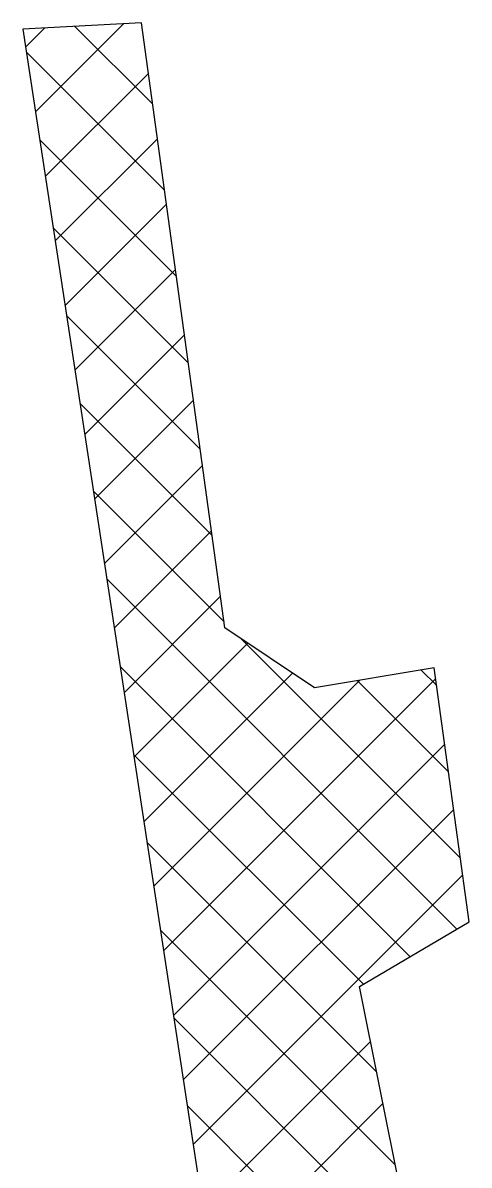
# Model space of a CAD drawing. Header units: metres. Extents: x 297490 to 300643, y 1968189 to 1972555.
# Drawn here: x 297490.4 to 297511.6, y 1970155.1 to 1970209.3 of the extents above; entities that cross this region are included whole.
import ezdxf

# ---------------------------------------------------------------- set-up
doc = ezdxf.new("R2010")
doc.units = ezdxf.units.M
doc.header["$MEASUREMENT"] = 0
doc.layers.add('PORT', color=5, linetype='Continuous')

msp = doc.modelspace()

# ---------------------------------------------------------------- linework, layer by layer
at = {"layer": 'PORT'}
for p, q in [((297496.028, 1970209.348), (297490.395, 1970209.051)), ((297500, 1970180.588), (297496.028, 1970209.348)), ((297490.395, 1970209.051), (297506.554, 1970103.17)), ((297504.263, 1970177.747), (297500, 1970180.588)), ((297509.948, 1970178.694), (297504.263, 1970177.747)), ((297511.606, 1970166.621), (297509.948, 1970178.694)), ((297506.396, 1970163.543), (297511.606, 1970166.621)), ((297509.475, 1970148.156), (297506.396, 1970163.543))]:
    msp.add_line(p, q, dxfattribs=at)
at = {"layer": 'PORT', "linetype": 'Continuous'}
for p, q in [((297490.995, 1970205.119), (297495.179, 1970209.303)), ((297490.527, 1970208.187), (297491.447, 1970209.107)), ((297496.56, 1970205.493), (297492.872, 1970209.182)), ((297497.127, 1970201.391), (297490.562, 1970207.956)), ((297491.463, 1970202.052), (297496.36, 1970206.948)), ((297497.694, 1970197.289), (297491.199, 1970203.784)), ((297491.931, 1970198.984), (297496.789, 1970203.841)), ((297492.4, 1970195.917), (297497.218, 1970200.735)), ((297498.26, 1970193.187), (297491.836, 1970199.612)), ((297492.868, 1970192.849), (297497.647, 1970197.628)), ((297498.827, 1970189.085), (297492.472, 1970195.439)), ((297493.336, 1970189.782), (297498.076, 1970194.522)), ((297493.804, 1970186.715), (297498.505, 1970191.416)), ((297499.393, 1970184.983), (297493.109, 1970191.267)), ((297494.272, 1970183.647), (297498.934, 1970188.309)), ((297499.96, 1970180.881), (297493.746, 1970187.095)), ((297494.74, 1970180.58), (297499.363, 1970185.203)), ((297511.027, 1970166.278), (297494.383, 1970182.922)), ((297495.208, 1970177.512), (297499.792, 1970182.096)), ((297511.19, 1970169.65), (297500.757, 1970180.084)), ((297495.676, 1970174.445), (297501.092, 1970179.861)), ((297508.804, 1970164.966), (297495.019, 1970178.75)), ((297496.145, 1970171.378), (297503.214, 1970178.447)), ((297510.064, 1970177.847), (297509.322, 1970178.59)), ((297496.613, 1970168.31), (297506.407, 1970178.104)), ((297497.081, 1970165.243), (297510.019, 1970178.18)), ((297510.627, 1970173.749), (297506.291, 1970178.085)), ((297506.581, 1970163.653), (297495.656, 1970174.578)), ((297497.549, 1970162.175), (297510.446, 1970175.072)), ((297498.017, 1970159.108), (297510.873, 1970171.963)), ((297507.206, 1970159.492), (297496.293, 1970170.406)), ((297498.485, 1970156.041), (297511.3, 1970168.855)), ((297508.091, 1970155.072), (297496.93, 1970166.233)), ((297508.975, 1970150.652), (297497.566, 1970162.061)), ((297498.953, 1970152.973), (297506.917, 1970160.937)), ((297509.785, 1970146.306), (297498.203, 1970157.889)), ((297499.421, 1970149.906), (297507.507, 1970157.991))]:
    msp.add_line(p, q, dxfattribs=at)

doc.saveas('drawing.dxf')
